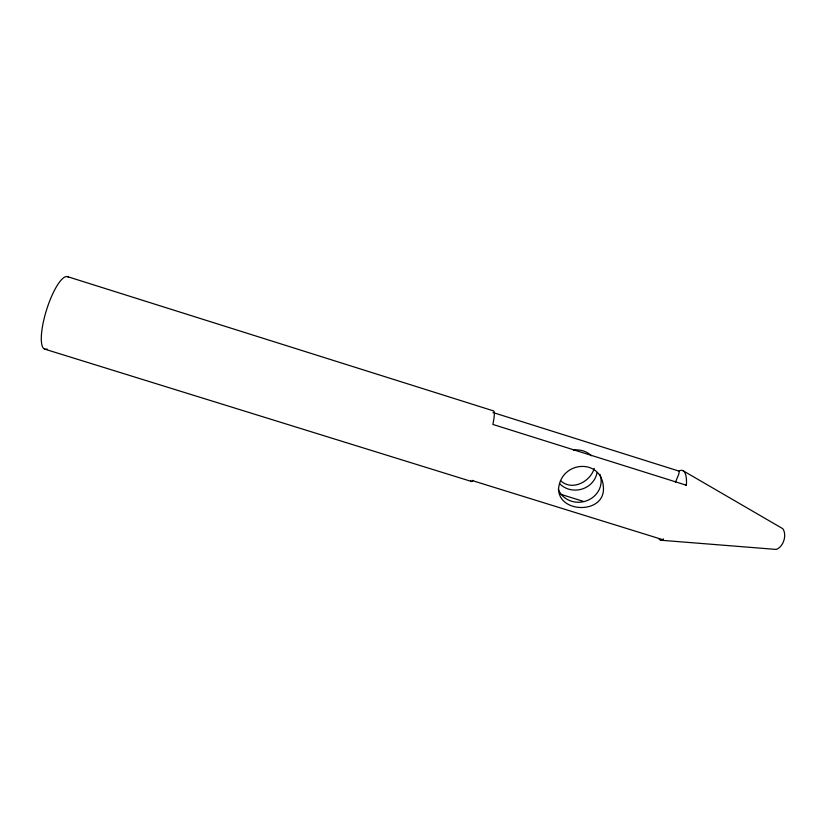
<?xml version="1.0" encoding="UTF-8"?>
<svg xmlns="http://www.w3.org/2000/svg" width="826" height="826" viewBox="0 0 826 826"><rect width="100%" height="100%" fill="white"/><g stroke="black" fill="none" stroke-linecap="round" stroke-linejoin="round"><path stroke-width="1.24" d="M685.549 485.265A3.397 1.012 -72.3 0 1 686.365 485.234L686.489 483.045A36.53 10.655 -72.6 0 0 679.963 470.613L679.003 471.119L492.998 412.525M470.81 480.391A36.984 4.46 -72.6 0 0 472.296 481.248L472.823 480.329M686.365 485.234L492.864 424.43L493.298 422.303A36.984 4.46 -72.6 0 0 493.649 410.945L67.257 276.565M594.224 468.445C590.249 481.888 571.912 491.418 560.462 480.608M675.41 482.312L678.373 475.198A3.294 0.95 -72.1 0 0 679.003 471.119M663.299 538.81A3.356 0.981 -73.2 0 0 663.412 539.874L662.473 540.225A36.53 10.655 -72.6 0 1 658.776 538.686M661.058 540.256L776.337 549.435C783.513 546.719 787.199 534.98 782.79 528.681L682.761 470.541M560.947 494.382L583.084 501.268M472.802 480.742L663.412 539.874M44.501 349.057L471.625 481.517M47.154 348.985A38.006 10.088 -72.6 0 1 42.993 323.73L43.995 319.146A38.006 10.088 -72.6 0 1 68.413 277.113M597.012 472.73A21.559 20.041 -12.2 0 1 581.71 489.157A21.559 20.041 -12.2 0 1 559.698 483.737M573.409 450.077A21.559 20.041 -12.2 0 1 591.447 455.745M599.924 474.289A22.157 20.536 -11.9 0 1 586.439 500.855A22.157 20.536 -11.9 0 1 558.273 489.24M603.465 489.002C603.527 514.278 558.407 513.142 558.582 488.755C561.019 460.196 603.259 457.687 603.465 489.002"/></g></svg>
